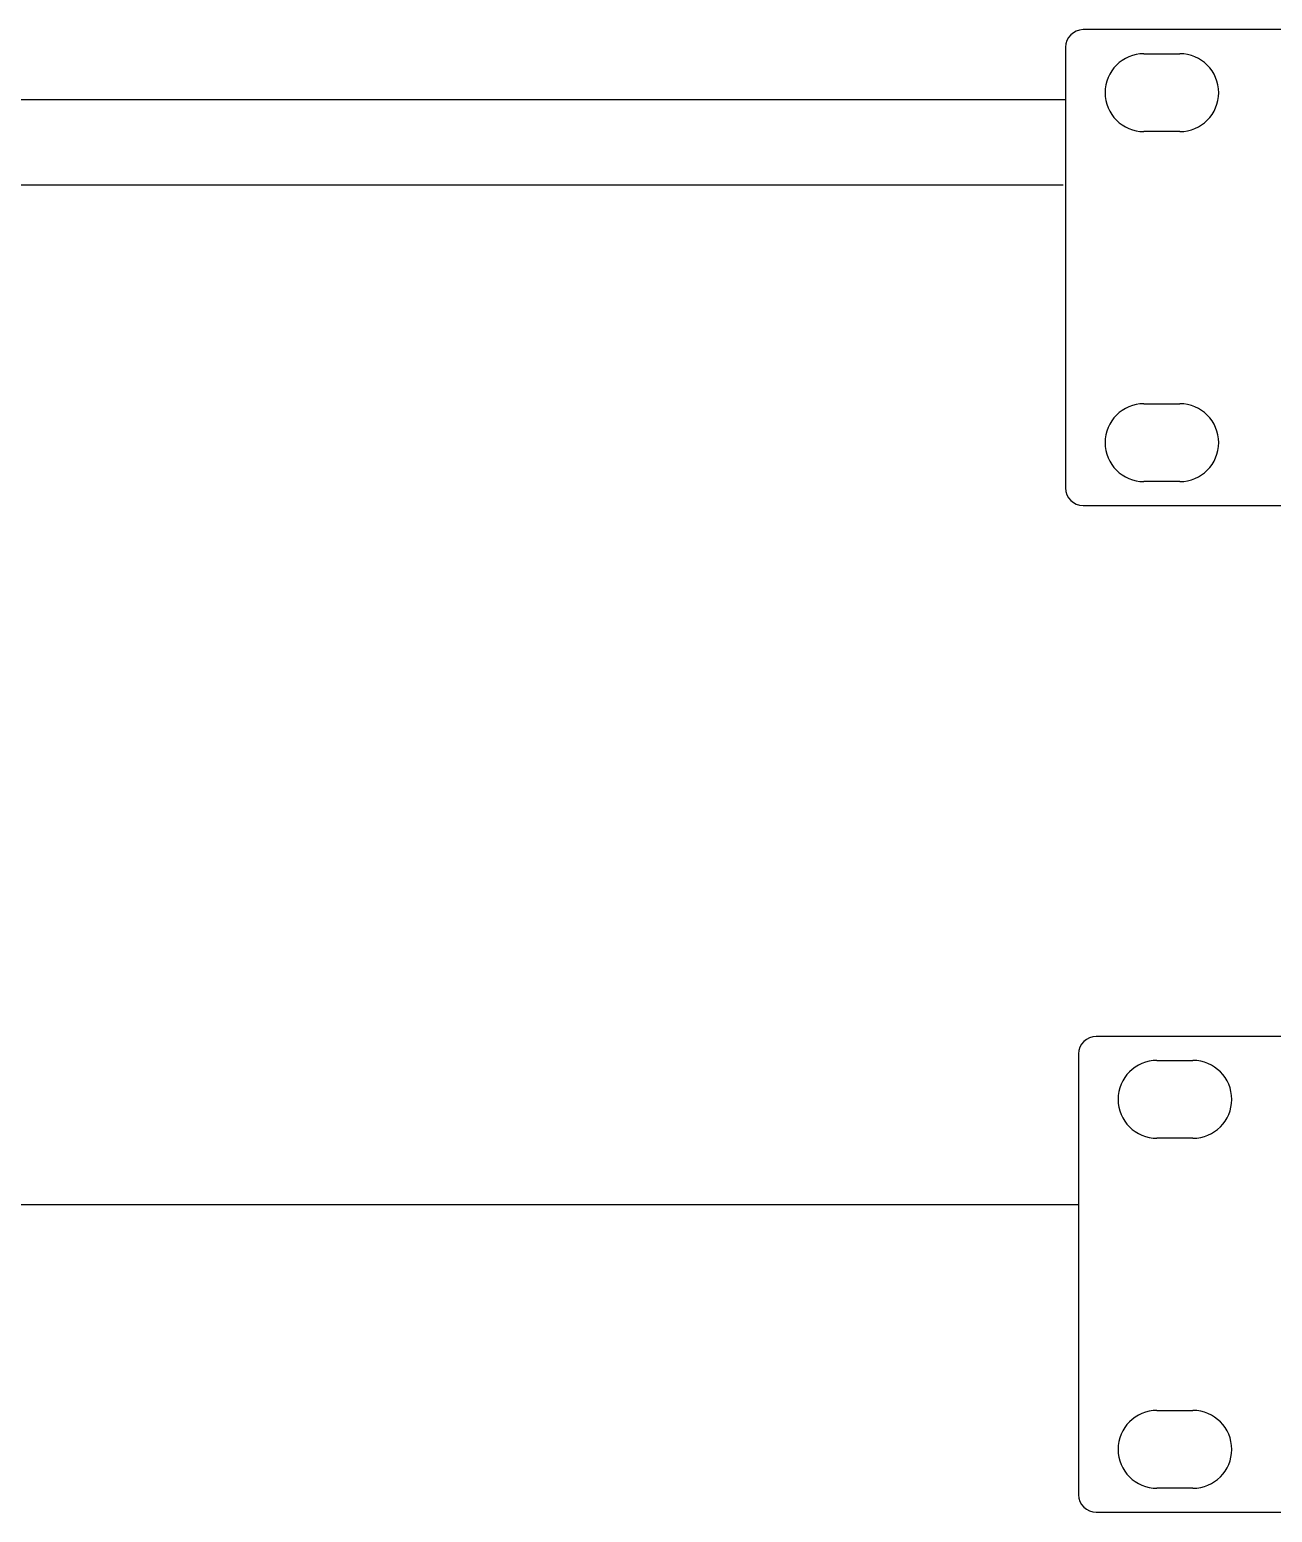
# Model space of a CAD drawing. Header units: inches. Extents: x 110042 to 357611, y 89798 to 292388.
# Drawn here: x 193288 to 200998, y 198608 to 207808 of the extents above; entities that cross this region are included whole.
import ezdxf

# ---------------------------------------------------------------- set-up
doc = ezdxf.new("R2010")
doc.units = ezdxf.units.IN
doc.header["$MEASUREMENT"] = 0

# ---------------------------------------------------------------- blocks, each defined once
blk = doc.blocks.new('A$C766B0DB5')
at = {"linetype": 'Continuous'}
for p, q in [((-4898.6, 0), (-5350.4, 0)), ((-5386.2, -35.7), (-5386.2, -928.1)), ((-5227.4, -48.8), (-5154.8, -48.8)), ((-5154.8, -206.4), (-5227.4, -206.4)), ((-5227.4, -757.5), (-5154.8, -757.5)), ((-5154.8, -915.1), (-5227.4, -915.1)), ((-5350.4, -963.8), (-4898.6, -963.8))]:
    blk.add_line(p, q, dxfattribs=at)
for centre, radius, start, end in [((-5350.4, -35.7), 35.7, 90, 180), ((-5227.4, -127.6), 78.8, 90, 270), ((-5154.8, -127.6), 78.8, 270, 90), ((-5227.4, -836.3), 78.8, 90, 270), ((-5154.8, -836.3), 78.8, 270, 90), ((-5350.4, -928.1), 35.7, 180, 270)]:
    blk.add_arc(centre, radius, start, end, dxfattribs=at)

msp = doc.modelspace()

# ---------------------------------------------------------------- linework, layer by layer
at = {"color": 5}
for p, q in [((199711, 207372.7), (191744.1, 207372.7)), ((199699.7, 206842.2), (191732.8, 206842.2)), ((191747.3, 200518.8), (199794.3, 200518.8))]:
    msp.add_line(p, q, dxfattribs=at)

# ---------------------------------------------------------------- block references
at = {"xscale": 3.064189091863638, "yscale": 3.064189091863638, "zscale": 3.064189091863638}
for p in [(216218.7, 207808), (216299.6, 201561.6)]:
    msp.add_blockref('A$C766B0DB5', p, dxfattribs=at)

doc.saveas('drawing.dxf')
